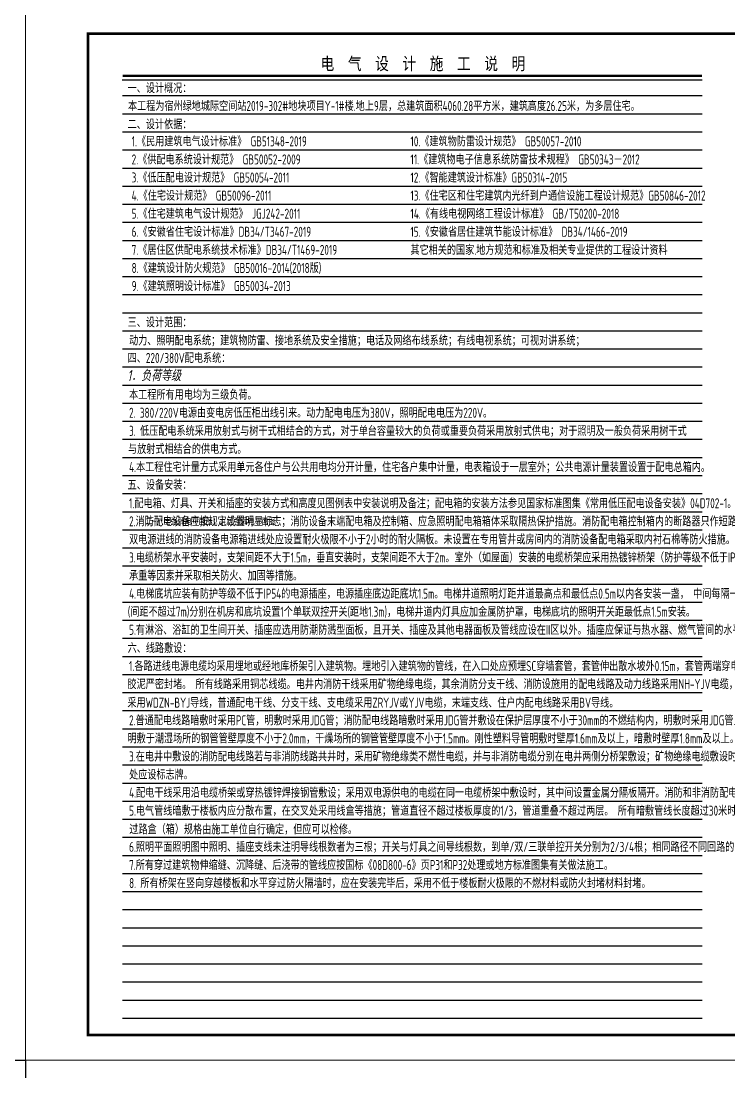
# Model space of a CAD drawing. Extents: x 3753737 to 4713801, y -857380 to 24339.
# Drawn here: x 4026432 to 4054718, y -630329 to -588351 of the extents above; entities that cross this region are included whole.
import ezdxf
from ezdxf.enums import TextEntityAlignment as Align

# ---------------------------------------------------------------- set-up
doc = ezdxf.new("R2010")
doc.units = 0
doc.header["$LTSCALE"] = 1000
doc.header["$MEASUREMENT"] = 0
for name, color, linetype in [('DIM-照明', 7, 'CONTINUOUS'), ('TEL_TEXT', 7, 'CONTINUOUS'), ('text', 7, 'CONTINUOUS'), ('图签文字', 4, 'CONTINUOUS')]:
    doc.layers.add(name, color=color, linetype=linetype)
doc.layers.add('图框', color=147, linetype='CONTINUOUS', lineweight=20)
doc.styles.add('FFDI-TEXT', font='gbeitc.shx', dxfattribs={"width": 0.8, "height": 4.5, "bigfont": 'hztxt.shx'})
doc.styles.add('ICDA-STYLE2', font='simhei.ttf', dxfattribs={"width": 0.8})
doc.styles.add('TSSD_Dimension', font='Tssdeng.shx', dxfattribs={"width": 0.7, "bigfont": 'tssdchn.shx'})
doc.styles.add('建筑图签-1', font='simhei.ttf', dxfattribs={"width": 0.7})

msp = doc.modelspace()

# ---------------------------------------------------------------- linework, layer by layer
at = {"layer": 'TEL_TEXT', "color": 0}
for p, q in [((4030474.4, -590694.6), (4053644.8, -590694.6)), ((4030492.6, -591333), (4053644.8, -591333)), ((4030492.6, -591333), (4053644.8, -591333)), ((4030492.6, -592055.4), (4053644.8, -592055.4)), ((4030492.6, -592777.9), (4053644.8, -592777.9)), ((4030492.6, -593500.3), (4053644.8, -593500.3)), ((4030492.6, -594222.8), (4053644.8, -594222.8)), ((4030492.6, -594945.2), (4053644.8, -594945.2)), ((4030492.6, -595667.7), (4053644.8, -595667.7)), ((4030492.6, -596390.1), (4053644.8, -596390.1)), ((4030492.6, -597112.6), (4053644.8, -597112.6)), ((4030492.6, -597835.1), (4053644.8, -597835.1)), ((4030492.6, -598557.5), (4053644.8, -598557.5)), ((4030492.6, -599280), (4053644.8, -599280)), ((4030492.6, -600002.4), (4053644.8, -600002.4)), ((4030492.6, -600724.9), (4053644.8, -600724.9)), ((4030492.6, -601447.3), (4053644.8, -601447.3)), ((4030492.6, -602169.8), (4053644.8, -602169.8)), ((4030492.6, -602892.2), (4053644.8, -602892.2)), ((4030492.6, -603614.7), (4053644.8, -603614.7)), ((4030492.6, -604337.2), (4053644.8, -604337.2)), ((4030492.6, -605059.6), (4053644.8, -605059.6)), ((4030492.6, -605782.1), (4053644.8, -605782.1)), ((4030492.6, -606504.5), (4053644.8, -606504.5)), ((4030492.6, -607227), (4053644.8, -607227)), ((4030492.6, -607949.4), (4053644.8, -607949.4)), ((4030492.6, -608671.9), (4053644.8, -608671.9)), ((4030492.6, -609394.3), (4053644.8, -609394.3)), ((4030492.6, -610116.8), (4053644.8, -610116.8)), ((4030492.6, -610839.2), (4053644.8, -610839.2)), ((4030492.6, -611561.7), (4053644.8, -611561.7)), ((4030492.6, -612284.2), (4053644.8, -612284.2)), ((4030492.6, -613006.6), (4053644.8, -613006.6)), ((4030492.6, -613729.1), (4053644.8, -613729.1)), ((4030492.6, -614451.5), (4053644.8, -614451.5)), ((4030492.6, -615174), (4053644.8, -615174)), ((4030492.6, -615896.4), (4053644.8, -615896.4)), ((4030492.6, -616618.9), (4053644.8, -616618.9)), ((4030492.6, -617341.3), (4053644.8, -617341.3)), ((4030492.6, -618063.8), (4053644.8, -618063.8)), ((4030492.6, -618786.3), (4053644.8, -618786.3)), ((4030492.6, -619508.7), (4053644.8, -619508.7)), ((4030492.6, -620231.2), (4053644.8, -620231.2)), ((4030492.6, -620953.6), (4053644.8, -620953.6)), ((4030492.6, -621676.1), (4053644.8, -621676.1)), ((4030492.6, -622398.5), (4053644.8, -622398.5)), ((4030492.6, -623121), (4053644.8, -623121)), ((4030492.6, -623843.4), (4053644.8, -623843.4)), ((4030492.6, -624565.9), (4053644.8, -624565.9)), ((4030492.6, -625288.3), (4053644.8, -625288.3)), ((4030492.6, -626010.8), (4053644.8, -626010.8)), ((4030492.6, -626733.3), (4053644.8, -626733.3)), ((4030492.6, -627455.7), (4053644.8, -627455.7)), ((4030492.6, -628178.2), (4053644.8, -628178.2))]:
    msp.add_line(p, q, dxfattribs=at)
at = {"layer": 'TEL_TEXT', "color": 0, "const_width": 85}
msp.add_lwpolyline([(4053644.8, -590541.4), (4030488.4, -590541.4)], dxfattribs=at)
at = {"layer": 'text', "color": 2}
msp.add_lwpolyline([(4026611, -647661.9), (3996612.8, -647661.9), (3996612.8, -629853.6), (4026611, -629853.6)], close=True, dxfattribs=at)
at = {"layer": '图框'}
for points in [[(4026611, -587899.4), (4086010.8, -587899.4), (4086010.8, -629853.6), (4026611, -629853.6)], [(4026611, -629853.6), (4110711, -629853.6), (4110711, -689253.6), (4026611, -689253.6)]]:
    msp.add_lwpolyline(points, close=True, dxfattribs=at)
at = {"layer": '图框', "const_width": 100}
msp.add_lwpolyline([(4029111, -628853.6), (4085011, -628853.6), (4085011, -588853.6), (4029111, -588853.6)], close=True, dxfattribs=at)

# ---------------------------------------------------------------- texts
at = {"layer": 'DIM-照明', "color": 7, "linetype": 'Continuous', "style": 'FFDI-TEXT', "width": 0.8}
msp.add_text('1．负荷等级', height=450, dxfattribs=at).set_placement((4030683.2, -602737.1, 0))
at = {"layer": 'TEL_TEXT', "color": 4, "style": 'ICDA-STYLE2', "width": 0.8}
msp.add_text('电  气  设  计  施  工  说  明', height=500, dxfattribs=at).set_placement((4042489.8, -590303.4), align=Align.CENTER)
at = {"layer": 'TEL_TEXT', "style": 'TSSD_Dimension', "width": 0.7}
for s, p in [('一、设计概况：', (4030692.5, -591229.6)), ('二、设计依据：', (4030692.5, -592674.5)), ('三、设计范围：', (4030692.5, -600587.3)), ('动力、照明配电系统；建筑物防雷、接地系统及安全措施；电话及网络布线系统；有线电视系统；可视对讲系统；', (4030750.2, -601309.4)), ('四、220/380V配电系统：', (4030692.5, -602009)), ('2. 380/220V电源由变电房低压柜出线引来。动力配电电压为380V，照明配电电压为220V。', (4030750.2, -604199.2)), ('3. 低压配电系统采用放射式与树干式相结合的方式，对于单台容量较大的负荷或重要负荷采用放射式供电；对于照明及一般负荷采用树干式', (4030750.2, -604921.7)), ('与放射式相结合的供电方式。', (4030708.5, -605644.1)), ('4.本工程住宅计量方式采用单元各住户与公共用电均分开计量，住宅各户集中计量，电表箱设于一层室外；公共电源计量装置设置于配电总箱内。', (4030750.2, -606366.6)), ('五、设备安装：', (4030692.5, -607077.5)), ('1.配电箱、灯具、开关和插座的安装方式和高度见图例表中安装说明及备注；配电箱的安装方法参见国家标准图集《常用低压配电设备安装》04D702-1。 ', (4030750.2, -607811.5)), ('2.消防配电设备应按规定设置明显标志；消防设备末端配电箱及控制箱、应急照明配电箱箱体采取隔热保护措施。消防配电箱控制箱内的断路器只作短路保护，过载保护仅用于报警。', (4030750.2, -608533.9)), ('双电源进线的消防设备电源箱进线处应设置耐火极限不小于2小时的耐火隔板。未设置在专用管井或房间内的消防设备配电箱采取内衬石棉等防火措施。', (4030750.2, -609256.4)), ('3.电缆桥架水平安装时，支架间距不大于1.5m，垂直安装时，支架间距不大于2m。室外（如屋面）安装的电缆桥架应采用热镀锌桥架（防护等级不低于IP54）。桥架应充分考虑', (4030750.2, -609978.9)), ('承重等因素并采取相关防火、加固等措施。', (4030750.2, -610701.3)), ('4.电梯底坑应装有防护等级不低于IP54的电源插座，电源插座底边距底坑1.5m。电梯井道照明灯距井道最高点和最低点0.5m以内各安装一盏， 中间每隔一层设一盏壁装裸灯头', (4030750.2, -611423.8)), ('(间距不超过7m)分别在机房和底坑设置1个单联双控开关(距地1.3m)，电梯井道内灯具应加金属防护罩，电梯底坑的照明开关距最低点1.5m安装。', (4030698.2, -612146.2)), ('5.有淋浴、浴缸的卫生间开关、插座应选用防潮防溅型面板，且开关、插座及其他电器面板及管线应设在II区以外。插座应保证与热水器、燃气管间的水平净距不得于150mm。', (4030750.2, -612868.7)), ('六、线路敷设：', (4030692.5, -613593.9)), ('1.各路进线电源电缆均采用埋地或经地库桥架引入建筑物。埋地引入建筑物的管线，在入口处应预埋SC穿墙套管，套管伸出散水坡外0.15m，套管两端穿电缆后应采用防火、防水', (4030750.2, -614313.6)), ('胶泥严密封堵。 所有线路采用铜芯线缆。电井内消防干线采用矿物绝缘电缆，其余消防分支干线、消防设施用的配电线路及动力线路采用NH-YJV电缆，应急照明分支线路', (4030686.6, -615036)), ('采用WDZN-BYJ导线，普通配电干线、分支干线、支电缆采用ZRYJV或YJV电缆，末端支线、住户内配电线路采用BV导线。', (4030682.4, -615778.8)), ('2.普通配电线路暗敷时采用PC管，明敷时采用JDG管；消防配电线路暗敷时采用JDG管并敷设在保护层厚度不小于30mm的不燃结构内，明敷时采用JDG管且采取防火保护措施。', (4030750.2, -616481)), ('明敷于潮湿场所的钢管管壁厚度不小于2.0mm，干燥场所的钢管管壁厚度不小于1.5mm。刚性塑料导管明敷时壁厚1.6mm及以上，暗敷时壁厚1.8mm及以上。', (4030686.6, -617203.4)), ('3.在电井中敷设的消防配电线路若与非消防线路共井时，采用矿物绝缘类不燃性电缆，并与非消防电缆分别在电井两侧分桥架敷设；矿物绝缘电缆敷设时其首末端、分支处及中间接头', (4030750.2, -617925.9)), ('处应设标志牌。 ', (4030750.2, -618648.3)), ('4.配电干线采用沿电缆桥架或穿热镀锌焊接钢管敷设；采用双电源供电的电缆在同一电缆桥架中敷设时，其中间设置金属分隔板隔开。消防和非消防配电线路分桥架敷设。', (4030750.2, -619370.8)), ('5.电气管线暗敷于楼板内应分散布置，在交叉处采用线盒等措施；管道直径不超过楼板厚度的1/3，管道重叠不超过两层。 所有暗敷管线长度超过30米时，中间应加过路盒（箱），', (4030750.2, -620093.2)), ('过路盒（箱）规格由施工单位自行确定，但应可以检修。', (4030757.7, -620834.8)), ('6.照明平面照明图中照明、插座支线未注明导线根数者为三根；开关与灯具之间导线根数，到单/双/三联单控开关分别为2/3/4根；相同路径不同回路的导线不同穿一根管。', (4030750.2, -621538.1)), ('7.所有穿过建筑物伸缩缝、沉降缝、后浇带的管线应按国标《08D800-6》页P31和P32处理或地方标准图集有关做法施工。', (4030750.2, -622260.6)), ('8. 所有桥架在竖向穿越楼板和水平穿过防火隔墙时，应在安装完毕后，采用不低于楼板耐火极限的不燃材料或防火封堵材料封堵。', (4030750.2, -622983))]:
    msp.add_text(s, height=400, dxfattribs=at).set_placement(p)
at = {"layer": 'TEL_TEXT', "color": 1, "style": 'TSSD_Dimension', "width": 0.7}
for s, p in [('本工程为宿州绿地城际空间站2019-302#地块项目Y-1#楼.地上9层，总建筑面积4060.28平方米，建筑高度26.25米，为多层住宅。', (4030706.9, -591942.9)), ('本工程所有用电均为三级负荷。', (4030750.2, -603476.8))]:
    msp.add_text(s, height=400, dxfattribs=at).set_placement(p)
at = {"layer": 'TEL_TEXT', "color": 7, "style": 'TSSD_Dimension', "width": 0.7}
for s, p in [('1.《民用建筑电气设计标准》 GB51348-2019', (4030851.9, -593357.4)), ('10.《建筑物防雷设计规范》 GB50057-2010', (4041992, -593357.4)), ('2.《供配电系统设计规范》 GB50052-2009', (4030851.9, -594079.8)), ('11.《建筑物电子信息系统防雷技术规程》 GB50343－2012', (4041992, -594079.8)), ('3.《低压配电设计规范》 GB50054-2011', (4030851.9, -594802.3)), ('12.《智能建筑设计标准》GB50314-2015 ', (4041992, -594802.3)), ('4.《住宅设计规范》 GB50096-2011', (4030851.9, -595524.8)), ('13.《住宅区和住宅建筑内光纤到户通信设施工程设计规范》GB50846-2012', (4041992, -595524.8)), ('5.《住宅建筑电气设计规范》 JGJ242-2011  ', (4030851.9, -596247.2)), ('14.《有线电视网络工程设计标准》 GB/T50200-2018', (4041992, -596247.2)), ('6.《安徽省住宅设计标准》DB34/T3467-2019', (4030851.9, -596969.7)), ('15.《安徽省居住建筑节能设计标准》 DB34/1466-2019', (4041992, -596969.7)), ('7.《居住区供配电系统技术标准》DB34/T1469-2019', (4030851.9, -597692.1)), ('其它相关的国家.地方规范和标准及相关专业提供的工程设计资料', (4041992, -597692.1)), ('8.《建筑设计防火规范》 GB50016-2014(2018版)', (4030851.9, -598414.6)), ('9.《建筑照明设计标准》 GB50034-2013', (4030851.9, -599137))]:
    msp.add_text(s, height=400, dxfattribs=at).set_placement(p)
at = {"layer": '图签文字', "color": 7, "style": '建筑图签-1', "width": 0.8}
msp.add_text('二~八层强弱电平面图；九层强弱电平面图', height=250, dxfattribs=at).set_placement((4031405.9, -608457.7))

doc.saveas('drawing.dxf')
